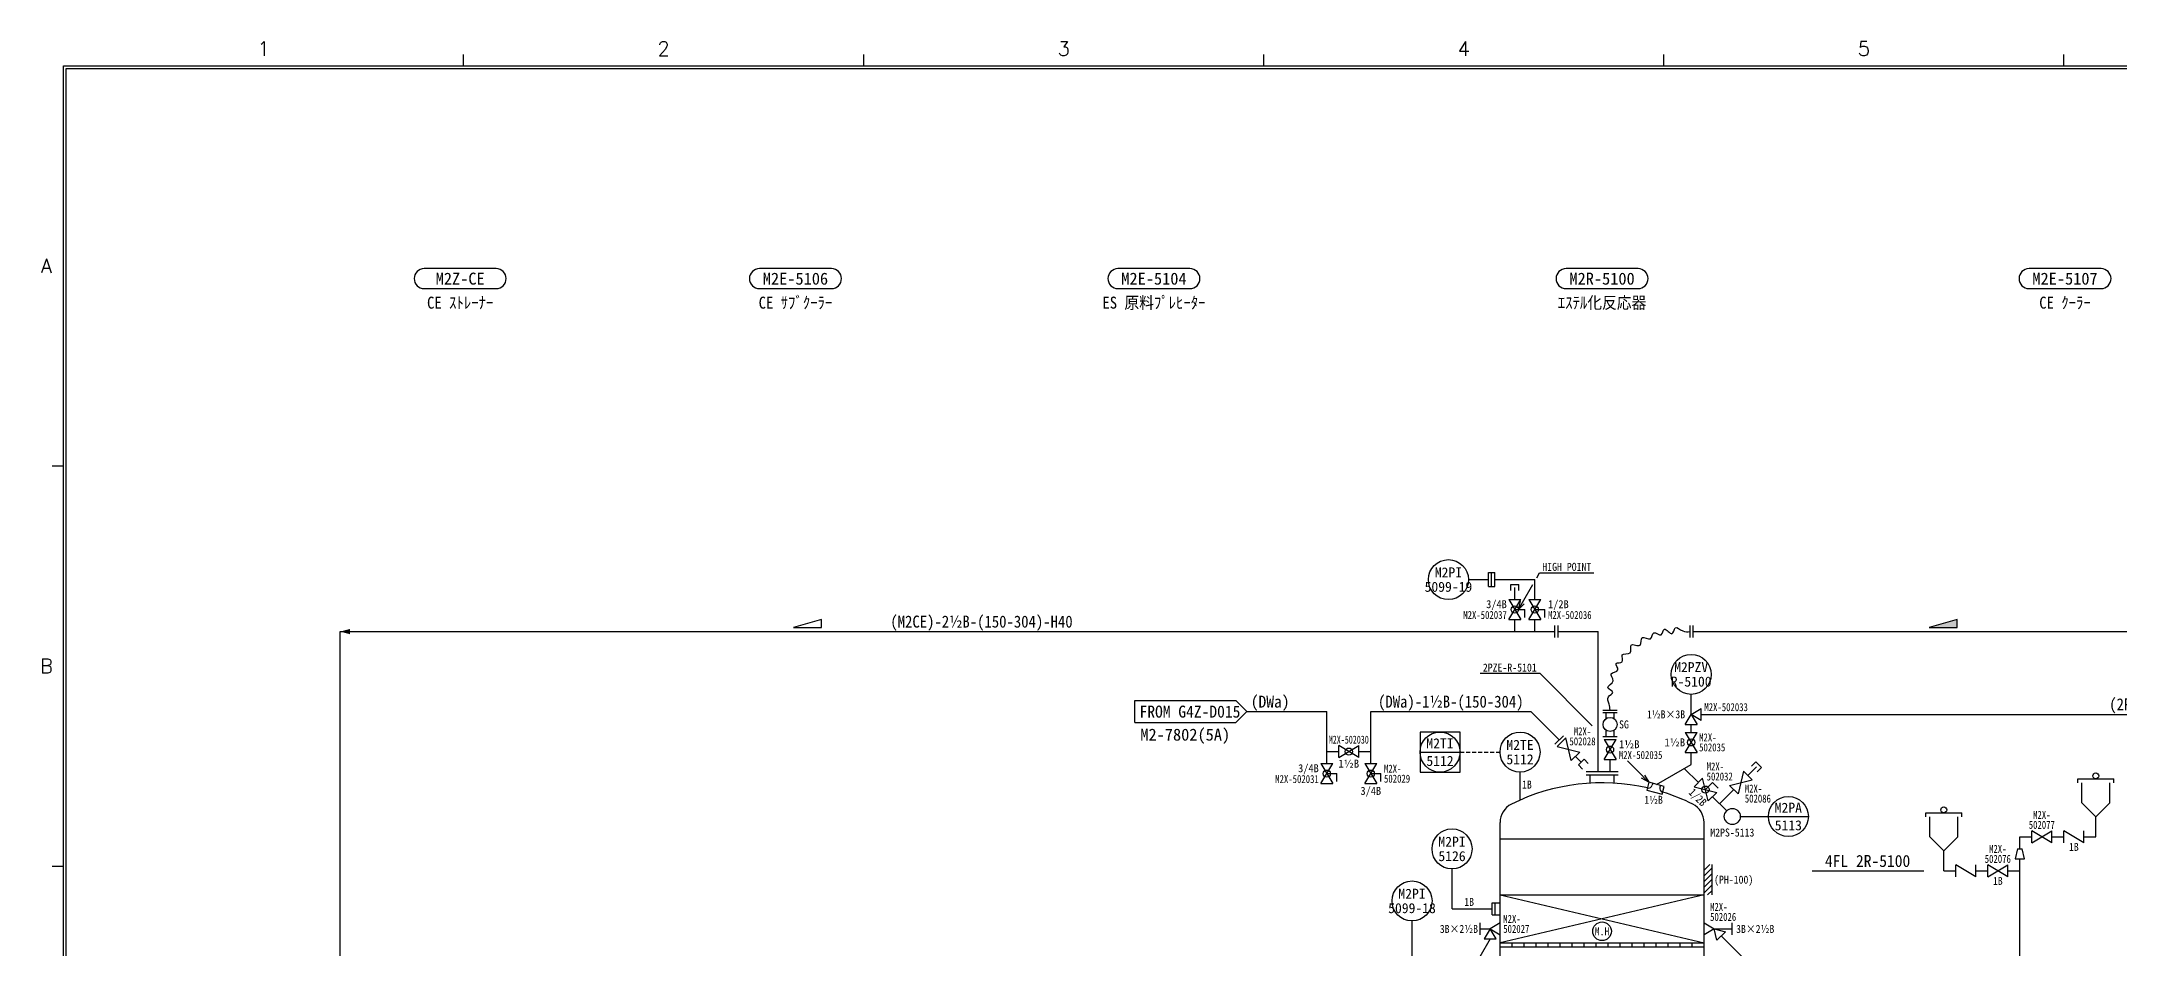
# Model space of a CAD drawing. Extents: x -5 to 813, y -6 to 574.
# Drawn here: x -5 to 514, y 347 to 574 of the extents above; entities that cross this region are included whole.
import ezdxf
from ezdxf.enums import TextEntityAlignment as Align

# ---------------------------------------------------------------- set-up
doc = ezdxf.new("R2010")
doc.units = 0
doc.header["$LTSCALE"] = 8
doc.linetypes.add('HIDDEN2', pattern=[0.1875, 0.125, -0.0625])
doc.layers.get('0').update_dxf_attribs({"linetype": 'CONTINUOUS'})
for name, color, linetype in [('1', 7, 'CONTINUOUS'), ('10', 7, 'CONTINUOUS'), ('2', 7, 'CONTINUOUS'), ('4', 7, 'CONTINUOUS'), ('5', 7, 'CONTINUOUS'), ('6', 2, 'CONTINUOUS'), ('7', 7, 'CONTINUOUS'), ('FRAME', 2, 'CONTINUOUS'), ('FRAME @ 1', 2, 'CONTINUOUS')]:
    doc.layers.add(name, color=color, linetype=linetype)
doc.styles.add('SMP-SET', font='SIMPLEX.shx', dxfattribs={"bigfont": 'extfont.shx'})
doc.styles.get("Standard").update_dxf_attribs({"font": '', "width": 0.9})
doc.styles.get('Standard').set_extended_font_data('MS Gothic')

# ---------------------------------------------------------------- blocks, each defined once
blk = doc.blocks.new('_Open30')
at = {"color": 0, "linetype": 'ByBlock', "lineweight": -2}
for p, q in [((-1, 0.27), (0, 0)), ((0, 0), (-1, -0.27)), ((0, 0), (-1, 0))]:
    blk.add_line(p, q, dxfattribs=at)
blk = doc.blocks.new('計測設備一般_現場')
at = {"layer": '2'}
blk.add_circle((625.98, 353.21), 5, dxfattribs=at)
for tag, p in [('TAG2', (625.98, 355.01)), ('TAG1', (625.98, 351.41))]:
    blk.add_attdef(tag, text='', height=2.5, dxfattribs=at).set_placement(p, align=Align.MIDDLE_CENTER)
blk = doc.blocks.new('計測設備一般_計器室')
at = {"layer": '2'}
blk.add_line((520.83, 176.5), (530.83, 176.5), dxfattribs=at)
blk.add_circle((525.83, 176.5), 5, dxfattribs=at)
for tag, p in [('TAG4', (525.83, 178.7)), ('TAG3', (525.83, 174.3))]:
    blk.add_attdef(tag, text='', height=2.5, dxfattribs=at).set_placement(p, align=Align.MIDDLE_CENTER)
blk = doc.blocks.new('CRT_計器室')
at = {"layer": '4'}
blk.add_line((520.83, 146.5), (530.83, 146.5), dxfattribs=at)
blk.add_lwpolyline([(520.83, 141.5), (530.83, 141.5), (530.83, 151.5), (520.83, 151.5)], close=True, dxfattribs=at)
blk.add_circle((525.83, 146.5), 5, dxfattribs=at)
for tag, p in [('TAG16', (525.83, 148.7)), ('TAG15', (525.83, 144.3))]:
    blk.add_attdef(tag, text='', height=2.5, dxfattribs=at).set_placement(p, align=Align.MIDDLE_CENTER)
blk = doc.blocks.new('機器番号')
at = {"layer": '1'}
blk.add_lwpolyline([(513.51, 189.04), (531.51, 189.04, 1), (531.51, 194.04), (513.51, 194.04, 1)], format="xyb", close=True, dxfattribs=at)
blk.add_attdef('EP-NO.', text='', height=3, dxfattribs=at).set_placement((522.51, 191.54), align=Align.MIDDLE_CENTER)
blk = doc.blocks.new('FRAME')
at = {"layer": 'FRAME', "color": 2}
for p, q in [((0, 568), (807.98, 568)), ((0, 0), (0, 568)), ((0.71, 567.29), (807.27, 567.29)), ((0.71, 0.71), (0.71, 567.29))]:
    blk.add_line(p, q, dxfattribs=at)
at = {"layer": 'FRAME', "color": 4}
for p, q in [((100, 568), (100, 570.84)), ((200, 568), (200, 570.84)), ((300, 568), (300, 570.84)), ((400, 568), (400, 570.84)), ((500, 568), (500, 570.84)), ((-2.84, 468), (0, 468)), ((-2.84, 368), (0, 368))]:
    blk.add_line(p, q, dxfattribs=at)
at = {"layer": 'FRAME', "color": 4, "style": 'SMP-SET'}
for s, p in [('1', (50, 572.26)), ('2', (150, 572.26)), ('3', (250, 572.26)), ('4', (350, 572.26)), ('5', (450, 572.26)), ('A', (-4.26, 518)), ('B', (-4.26, 418))]:
    blk.add_text(s, height=3.55, dxfattribs=at).set_placement(p, align=Align.MIDDLE_CENTER)

msp = doc.modelspace()

# ---------------------------------------------------------------- hatches: boundary and pattern name
at = {"layer": '1'}
h = msp.add_hatch(dxfattribs=at)
h.set_pattern_fill('ANSI31', color=256, scale=8, style=0)
h.set_pattern_definition([(45, (3.0578, -45.6665), (-0.7071068, 0.7071068), [])])
h.paths.add_polyline_path([(412.05, 368.41), (410.05, 368.41), (410.05, 360.79), (412.05, 360.79)])
at = {"layer": '6'}
msp.add_hatch(color=7, dxfattribs=at).paths.add_polyline_path([(466.27, 427.59), (473.27, 429.59), (473.27, 427.59)])

# ---------------------------------------------------------------- linework, layer by layer
at = {"layer": '1'}
for p, q in [((380.55, 391.59), (388.55, 391.59)), ((380.55, 390.79), (388.55, 390.79)), ((381.55, 388.7), (381.55, 390.79)), ((387.55, 388.7), (387.55, 390.79)), ((397.2, 388.66), (397.08, 388.23)), ((399.13, 388.15), (399.01, 387.7)), ((359.05, 270.79), (359.05, 378.9)), ((359.05, 374.79), (410.05, 374.79)), ((410.05, 270.79), (410.05, 378.9)), ((412.05, 360.79), (412.05, 368.41)), ((437.04, 366.79), (464.96, 366.79)), ((357.05, 355.79), (357.05, 358.79)), ((357.05, 358.79), (359.05, 358.79)), ((357.85, 355.79), (357.85, 358.79)), ((359.05, 360.79), (410.05, 360.79)), ((410.05, 360.79), (359.05, 348.79)), ((359.05, 360.79), (410.05, 348.79)), ((357.05, 355.79), (359.05, 355.79)), ((359.05, 348.79), (410.05, 348.79)), ((362.05, 347.79), (362.05, 348.79)), ((365.05, 347.79), (365.05, 348.79)), ((368.05, 347.79), (368.05, 348.79)), ((371.05, 347.79), (371.05, 348.79)), ((374.05, 347.79), (374.05, 348.79)), ((377.05, 347.79), (377.05, 348.79)), ((380.05, 347.79), (380.05, 348.79)), ((383.05, 347.79), (383.05, 348.79)), ((386.05, 347.79), (386.05, 348.79)), ((389.05, 347.79), (389.05, 348.79)), ((392.05, 347.79), (392.05, 348.79)), ((395.05, 347.79), (395.05, 348.79)), ((398.05, 347.79), (398.05, 348.79)), ((401.05, 347.79), (401.05, 348.79)), ((404.05, 347.79), (404.05, 348.79)), ((407.05, 347.79), (407.05, 348.79)), ((359.05, 347.79), (410.05, 347.79))]:
    msp.add_line(p, q, dxfattribs=at)
for points in [[(382.09, 403.06), (369.06, 416.1), (354.11, 416.1)], [(394.82, 390.34), (390.87, 394.28)]]:
    msp.add_lwpolyline(points, dxfattribs=at)
msp.add_lwpolyline([(395.71, 386.99), (399.58, 385.96), (400.09, 387.89), (396.23, 388.92)], close=True, dxfattribs=at)
msp.add_circle((384.55, 351.7), 2.33, dxfattribs=at)
for centre, radius, start, end in [((384.55, 337.79), 51, 77.1497, 116.3878), ((396.11, 388.48), 1, 257.1497, 345), ((399.98, 387.44), 1, 165, 252.7412), ((384.55, 337.79), 51, 63.6122, 72.7412), ((364.15, 378.9), 5.1, 116.3878, 180), ((404.95, 378.9), 5.1, 0, 63.6122)]:
    msp.add_arc(centre, radius, start, end, dxfattribs=at)
at = {"layer": '2'}
for p, q in [((351.15, 439.59), (356.15, 439.59)), ((406.82, 405.91), (406.82, 410.91)), ((364.05, 384.48), (364.05, 391.48)), ((419.11, 380.38), (426.11, 380.38)), ((347.05, 357.29), (347.05, 367.29)), ((337.05, 344.29), (337.05, 354.29)), ((347.05, 357.29), (357.05, 357.29))]:
    msp.add_line(p, q, dxfattribs=at)
msp.add_circle((417.11, 380.38), 2, dxfattribs=at)
at = {"layer": '4', "linetype": 'HIDDEN2'}
msp.add_line((349.05, 396.48), (359.05, 396.48), dxfattribs=at)
at = {"layer": '5'}
for p, q in [((267.75, 409.34), (293, 409.34)), ((267.75, 403.84), (267.75, 409.34)), ((293, 409.34), (295.75, 406.59)), ((295.75, 406.59), (293, 403.84)), ((295.75, 406.59), (315.75, 406.59)), ((315.75, 393.59), (315.75, 406.59)), ((326.75, 406.59), (366.75, 406.59)), ((326.75, 393.59), (326.75, 406.59)), ((373.83, 399.51), (366.75, 406.59)), ((267.75, 403.84), (293, 403.84)), ((374.89, 400.57), (372.77, 398.45)), ((375.46, 400), (373.33, 397.88)), ((376.87, 394.34), (375.46, 400)), ((315.75, 396.59), (318.75, 396.59)), ((318.75, 395.09), (318.75, 398.09)), ((318.75, 395.09), (323.75, 398.09)), ((323.75, 395.09), (318.75, 398.09)), ((323.75, 395.09), (323.75, 398.09)), ((323.75, 396.59), (326.75, 396.59)), ((373.33, 397.88), (378.99, 396.47)), ((378.99, 396.47), (376.87, 394.34)), ((377.93, 395.4), (379.34, 393.99)), ((314.25, 393.59), (317.25, 393.59)), ((314.25, 393.59), (317.25, 388.59)), ((314.25, 388.59), (317.25, 393.59)), ((315.75, 391.09), (318.25, 391.09)), ((318.25, 389.09), (318.25, 391.09)), ((325.25, 393.59), (328.25, 393.59)), ((325.25, 393.59), (328.25, 388.59)), ((325.25, 388.59), (328.25, 393.59)), ((326.75, 391.09), (329.25, 391.09)), ((329.25, 389.09), (329.25, 391.09)), ((380.05, 394.7), (378.64, 393.28)), ((379.7, 392.22), (378.64, 393.28)), ((381.11, 393.64), (380.05, 394.7)), ((314.25, 388.59), (317.25, 388.59)), ((325.25, 388.59), (328.25, 388.59))]:
    msp.add_line(p, q, dxfattribs=at)
for centre in [(321.25, 396.59), (315.75, 391.09), (326.75, 391.09)]:
    msp.add_circle(centre, 0.9, dxfattribs=at)
at = {"layer": '6', "color": 7}
for p, q in [((356.15, 437.84), (356.15, 441.34)), ((356.15, 441.34), (357.75, 441.34)), ((356.15, 437.84), (357.75, 437.84)), ((356.95, 437.84), (356.95, 441.34)), ((357.75, 437.84), (357.75, 441.34)), ((361.75, 438.39), (363.75, 438.39)), ((361.75, 436.89), (361.75, 438.39)), ((363.75, 436.89), (363.75, 438.39)), ((361.25, 434.59), (364.25, 434.59)), ((361.25, 434.59), (364.25, 429.59)), ((361.25, 429.59), (364.25, 434.59)), ((362.75, 432.09), (365.25, 432.09)), ((365.25, 430.09), (365.25, 432.09)), ((366.25, 434.59), (369.25, 434.59)), ((366.25, 434.59), (369.25, 429.59)), ((366.25, 429.59), (369.25, 434.59)), ((367.75, 432.09), (370.25, 432.09)), ((370.25, 430.09), (370.25, 432.09)), ((189.45, 429.59), (182.45, 427.59)), ((182.45, 427.59), (189.45, 427.59)), ((189.45, 427.59), (189.45, 429.59)), ((361.25, 429.59), (364.25, 429.59)), ((366.25, 429.59), (369.25, 429.59)), ((372.75, 425.09), (372.75, 428.09)), ((373.55, 425.09), (373.55, 428.09)), ((406.55, 425.09), (406.55, 428.09)), ((407.35, 425.09), (407.35, 428.09)), ((473.27, 429.59), (466.27, 427.59)), ((466.27, 427.59), (473.27, 427.59)), ((473.27, 427.59), (473.27, 429.59)), ((384.75, 406.99), (388.35, 406.99)), ((384.75, 406.39), (388.35, 406.39)), ((385.55, 404.82), (385.55, 406.39)), ((387.55, 404.82), (387.55, 406.39)), ((405.32, 403.41), (406.82, 405.91)), ((406.82, 405.91), (409.32, 407.41)), ((409.32, 404.41), (406.82, 405.91)), ((406.82, 405.91), (408.32, 403.41)), ((409.32, 404.41), (409.32, 407.41)), ((384.75, 400.39), (388.35, 400.39)), ((385.55, 400.39), (385.55, 401.95)), ((387.55, 400.39), (387.55, 401.95)), ((405.32, 403.41), (408.32, 403.41)), ((405.32, 401.41), (408.32, 401.41)), ((405.32, 401.41), (408.32, 396.41)), ((405.32, 396.41), (408.32, 401.41)), ((385.05, 399.59), (388.05, 399.59)), ((385.05, 399.59), (388.05, 394.59)), ((385.05, 394.59), (388.05, 399.59)), ((405.32, 396.41), (408.32, 396.41)), ((385.05, 394.59), (388.05, 394.59)), ((409.69, 389.93), (407.57, 387.81)), ((411.1, 384.27), (409.69, 389.93)), ((416.4, 388.16), (422.06, 389.58)), ((419.94, 391.7), (418.53, 386.04)), ((422.06, 389.58), (419.94, 391.7)), ((421.92, 392.97), (422.98, 394.03)), ((424.4, 392.62), (422.98, 394.03)), ((423.33, 391.56), (424.4, 392.62)), ((503.46, 389.79), (512.46, 389.79)), ((503.46, 388.79), (503.46, 389.79)), ((512.46, 388.79), (512.46, 389.79)), ((407.57, 387.81), (413.22, 386.39)), ((407.57, 387.81), (413.22, 386.39)), ((410.39, 387.1), (412.16, 388.87)), ((410.39, 387.1), (412.16, 388.87)), ((413.22, 386.39), (411.1, 384.27)), ((413.22, 386.39), (411.1, 384.27)), ((412.16, 388.87), (413.58, 387.46)), ((412.16, 388.87), (413.58, 387.46)), ((418.53, 386.04), (416.4, 388.16)), ((504.46, 383.79), (504.46, 388.79)), ((511.46, 383.79), (511.46, 388.79)), ((465.46, 381.29), (474.46, 381.29)), ((465.46, 380.29), (465.46, 381.29)), ((466.46, 375.29), (466.46, 380.29)), ((473.46, 375.29), (473.46, 380.29)), ((474.46, 380.29), (474.46, 381.29)), ((504.46, 383.79), (507.96, 380.29)), ((511.46, 383.79), (507.96, 380.29)), ((466.46, 375.29), (469.96, 371.79)), ((473.46, 375.29), (469.96, 371.79)), ((491.96, 373.79), (491.96, 376.79)), ((491.96, 373.79), (496.96, 376.79)), ((496.96, 373.79), (491.96, 376.79)), ((496.96, 373.79), (496.96, 376.79)), ((499.96, 373.79), (499.96, 376.79)), ((504.96, 373.79), (499.96, 376.79)), ((504.96, 373.79), (504.96, 376.79)), ((488.36, 372.29), (487.81, 369.79)), ((487.81, 369.79), (490.11, 369.79)), ((488.36, 372.29), (489.56, 372.29)), ((490.11, 369.79), (489.56, 372.29)), ((472.96, 365.29), (472.96, 368.29)), ((477.96, 365.29), (472.96, 368.29)), ((477.96, 365.29), (477.96, 368.29)), ((480.96, 365.29), (480.96, 368.29)), ((480.96, 365.29), (485.96, 368.29)), ((485.96, 365.29), (480.96, 368.29)), ((485.96, 365.29), (485.96, 368.29)), ((354.05, 350.79), (354.05, 353.79)), ((359.05, 353.79), (356.55, 352.29)), ((359.05, 350.79), (359.05, 353.79)), ((410.05, 350.79), (410.05, 353.79)), ((410.05, 353.79), (412.55, 352.29)), ((417.05, 350.79), (417.05, 353.79)), ((356.55, 352.29), (355.05, 349.79)), ((355.05, 349.79), (358.05, 349.79)), ((358.05, 349.79), (356.55, 352.29)), ((356.55, 352.29), (359.05, 350.79)), ((412.55, 352.29), (410.05, 350.79)), ((412.55, 352.29), (415.38, 351.58)), ((413.26, 349.46), (412.55, 352.29)), ((415.38, 351.58), (413.26, 349.46))]:
    msp.add_line(p, q, dxfattribs=at)
at = {"layer": '6'}
for p, q in [((357.75, 439.59), (367.75, 439.59)), ((362.75, 434.59), (362.75, 437.59)), ((367.75, 434.59), (367.75, 439.59)), ((69.15, 426.59), (372.75, 426.59)), ((69.15, 204.79), (69.15, 426.59)), ((362.75, 426.59), (362.75, 429.59)), ((367.75, 426.59), (367.75, 429.59)), ((373.55, 426.59), (383.55, 426.59)), ((383.55, 391.59), (383.55, 426.59)), ((407.35, 426.59), (673.56, 426.59)), ((409.32, 405.91), (673.56, 405.91)), ((406.82, 401.41), (406.82, 403.41)), ((406.82, 393.41), (406.82, 396.41)), ((386.55, 391.59), (386.55, 394.59)), ((398.16, 388.41), (406.82, 393.41)), ((405.09, 392.41), (408.63, 388.87)), ((423.12, 392.76), (421, 390.64)), ((412.16, 385.33), (415.7, 381.8)), ((417.47, 387.1), (413.93, 383.57)), ((507.96, 375.29), (507.96, 380.29)), ((488.96, 372.29), (488.96, 375.29)), ((488.96, 375.29), (491.96, 375.29)), ((496.96, 375.29), (499.96, 375.29)), ((504.96, 375.29), (507.96, 375.29)), ((469.96, 366.79), (469.96, 371.79)), ((488.96, 226.79), (488.96, 369.79)), ((469.96, 366.79), (472.96, 366.79)), ((477.96, 366.79), (480.96, 366.79)), ((485.96, 366.79), (488.96, 366.79)), ((356.55, 349.79), (344.05, 328.13)), ((354.05, 352.29), (356.55, 352.29)), ((412.55, 352.29), (417.05, 352.29)), ((414.32, 350.52), (425.05, 339.79))]:
    msp.add_line(p, q, dxfattribs=at)
at = {"layer": '6', "color": 7}
for centre, radius in [((362.75, 432.09), 0.9), ((367.75, 432.09), 0.9), ((386.55, 403.39), 1.75), ((386.55, 397.09), 0.9), ((406.82, 398.91), 0.9), ((507.96, 390.54), 0.75), ((410.39, 387.1), 0.9), ((410.39, 387.1), 0.9), ((469.96, 382.04), 0.75)]:
    msp.add_circle(centre, radius, dxfattribs=at)
msp.add_spline([(386.55, 406.99), (386.29, 408.47), (386.13, 410.3), (387.22, 411.38), (386.03, 412.57), (387.31, 414.3), (386.84, 416.04), (388.51, 417), (388.08, 418.63), (389.58, 419.03), (389.58, 420.76), (391.58, 421.29), (391.83, 423.23), (394.08, 423.23), (394.58, 425.08), (396.65, 424.8), (397.52, 426.3), (399.35, 425.81), (400.14, 427.17), (402.03, 426.07), (402.86, 427.5), (404.7, 426.76), (406.55, 426.59)], degree=3, dxfattribs=at)
msp.add_solid([(71.65, 425.92), (69.15, 426.59), (71.65, 427.26)], dxfattribs=at)
at = {"layer": '7'}
for points in [[(364.65, 433.82), (367.25, 438.32)], [(368.25, 440.05), (368.95, 441.27), (382.53, 441.27)]]:
    msp.add_lwpolyline(points, dxfattribs=at)

# ---------------------------------------------------------------- block references
at = {"layer": '1'}
for p, values in [((-423.36, 323.25), {'EP-NO.': 'M2Z-CE'}), ((-339.56, 323.25), {'EP-NO.': 'M2E-5106'}), ((-249.96, 323.25), {'EP-NO.': 'M2E-5104'}), ((-137.96, 323.25), {'EP-NO.': 'M2R-5100'}), ((-22.25, 323.25), {'EP-NO.': 'M2E-5107'})]:
    msp.add_blockref('機器番号', p, dxfattribs=at).add_auto_attribs(values)
at = {"layer": '1', "xscale": 2.000000000000006, "yscale": 2.000000000000006, "zscale": 2.000000000000006, "rotation": 314.9999999999997}
msp.add_blockref('_Open30', (396.23, 388.92), dxfattribs=at)
at = {"layer": '2'}
for name, p, values in [('計測設備一般_現場', (-279.83, 86.37), {'TAG2': 'M2PI', 'TAG1': '5099-19'}), ('計測設備一般_現場', (-219.16, 62.69), {'TAG2': 'M2PZV', 'TAG1': 'R-5100'}), ('計測設備一般_現場', (-261.93, 43.27), {'TAG2': 'M2TE', 'TAG1': '5112'}), ('計測設備一般_計器室', (-94.72, 203.88), {'TAG4': 'M2PA', 'TAG3': '5113'}), ('計測設備一般_現場', (-278.93, 19.07), {'TAG2': 'M2PI', 'TAG1': '5126'}), ('計測設備一般_現場', (-288.93, 6.07), {'TAG2': 'M2PI', 'TAG1': '5099-18'})]:
    msp.add_blockref(name, p, dxfattribs=at).add_auto_attribs(values)
at = {"layer": '4'}
msp.add_blockref('CRT_計器室', (-181.78, 249.98), dxfattribs=at).add_auto_attribs({'TAG16': 'M2TI', 'TAG15': '5112'})
at = {"layer": '7', "xscale": 2, "yscale": 2, "zscale": 2, "rotation": 240}
msp.add_blockref('_Open30', (363.65, 432.09), dxfattribs=at)
at = {"layer": 'FRAME @ 1'}
msp.add_blockref('FRAME', (0, 0), dxfattribs=at)

# ---------------------------------------------------------------- texts
at = {"layer": '1'}
for s, height, width, p in [('CE ｽﾄﾚｰﾅｰ', 3, 0.9, (99.15, 508.79)), ('CE ｻﾌﾞｸｰﾗｰ', 3, 0.9, (182.95, 508.79)), ('ES 原料ﾌﾟﾚﾋｰﾀｰ', 3, 0.9, (272.55, 508.79)), ('ｴｽﾃﾙ化反応器', 3, 0.9, (384.55, 508.79)), ('CE ｸｰﾗｰ', 3, 0.9, (500.26, 508.79)), ('2PZE-R-5101', 2, 0.9, (361.49, 417.6)), ('4FL 2R-5100', 3, 0.95, (450.92, 369.27)), ('M.H', 2, 0.9, (384.55, 351.7))]:
    msp.add_text(s, height=height, dxfattribs=dict(at, width=width)).set_placement(p, align=Align.MIDDLE_CENTER)
at = {"layer": '1', "width": 0.9}
for s, p in [('1½B', (395.1, 384.55)), ('(PH-100)', (412.55, 364.6))]:
    msp.add_text(s, height=2, dxfattribs=at).set_placement(p, align=Align.MIDDLE_LEFT)
at = {"layer": '10', "width": 0.8}
for s, p in [('M2X-502037', (360.75, 430.74)), ('M2X-502031', (313.75, 389.74))]:
    msp.add_text(s, height=2, dxfattribs=at).set_placement(p, align=Align.MIDDLE_RIGHT)
for s, p in [('M2X-502036', (371.05, 430.74)), ('M2X-502033', (410.12, 407.71)), ('M2X-', (408.82, 400.16)), ('M2X-502035', (388.75, 395.74)), ('502035', (408.82, 397.66)), ('502029', (330.05, 389.84)), ('M2X-', (330.05, 392.34)), ('502032', (410.69, 390.38)), ('M2X-', (410.69, 392.88)), ('502086', (420.23, 384.87)), ('M2X-', (420.23, 387.37)), ('M2X-', (411.55, 357.79)), ('502027', (359.85, 352.29)), ('M2X-', (359.85, 354.79)), ('502026', (411.55, 355.29))]:
    msp.add_text(s, height=2, dxfattribs=at).set_placement(p, align=Align.MIDDLE_LEFT)
at = {"layer": '10'}
for s, width, p in [('M2X-502030', 0.7, (321.25, 399.59)), ('502028', 0.8, (379.66, 399.17)), ('M2X-', 0.8, (379.66, 401.67)), ('502077', 0.8, (494.46, 378.29)), ('M2X-', 0.8, (494.46, 380.79)), ('502076', 0.8, (483.46, 369.79)), ('M2X-', 0.8, (483.46, 372.29))]:
    msp.add_text(s, height=2, dxfattribs=dict(at, width=width)).set_placement(p, align=Align.MIDDLE_CENTER)
at = {"layer": '2', "width": 0.9}
for p in [(364.55, 388.36), (350.1, 359.04)]:
    msp.add_text('1B', height=2, dxfattribs=at).set_placement(p, align=Align.MIDDLE_LEFT)
msp.add_text('M2PS-5113', height=2, dxfattribs=at).set_placement((417.11, 376.38), align=Align.MIDDLE_CENTER)
at = {"layer": '5', "width": 0.95}
for s, p in [('(DWa)', (296.75, 409.09)), ('FROM G4Z-D015', (268.95, 406.59))]:
    msp.add_text(s, height=3, dxfattribs=at).set_placement(p, align=Align.MIDDLE_LEFT)
at = {"layer": '5', "width": 0.9}
msp.add_text('(DWa)-1½B-(150-304)', height=3, dxfattribs=at).set_placement((346.75, 409.09), align=Align.MIDDLE_CENTER)
at = {"layer": '5'}
msp.add_text('M2-7802(5A)', height=3, dxfattribs=at).set_placement((280.37, 400.84), align=Align.MIDDLE_CENTER)
at = {"layer": '6', "color": 7, "width": 0.9}
msp.add_text('SG', height=2, dxfattribs=at).set_placement((388.8, 403.39), align=Align.MIDDLE_LEFT)
at = {"layer": '7'}
for s, height, width, p in [('HIGH POINT', 2, 0.9, (375.74, 442.77)), ('(M2CE)-2½B-(150-304)-H40', 3, 0.9, (229.45, 429.09)), ('(2R-5100 Em-25023)-2½B-(150-304)', 3, 0.9, (541.44, 408.41)), ('3/4B', 2, 0.95, (326.75, 386.79)), ('1B', 2, 0.9, (502.46, 372.79)), ('1B', 2, 0.9, (483.46, 364.29))]:
    msp.add_text(s, height=height, dxfattribs=dict(at, width=width)).set_placement(p, align=Align.MIDDLE_CENTER)
for s, width, p in [('3/4B', 0.95, (360.75, 433.44)), ('1½B×3B', 0.9, (405.32, 405.91)), ('3/4B', 0.95, (313.75, 392.44)), ('3B×2½B', 0.9, (353.55, 352.29))]:
    msp.add_text(s, height=2, dxfattribs=dict(at, width=width)).set_placement(p, align=Align.MIDDLE_RIGHT)
for s, width, p in [('1/2B', 0.95, (371.05, 433.44)), ('3B×2½B', 0.9, (418.05, 352.28))]:
    msp.add_text(s, height=2, dxfattribs=dict(at, width=width)).set_placement(p, align=Align.MIDDLE_LEFT)
msp.add_text('1½B', height=2, dxfattribs=at).set_placement((405.32, 398.91), align=Align.MIDDLE_RIGHT)
msp.add_text('1%%189B', height=2, dxfattribs=at).set_placement((388.75, 398.44), align=Align.MIDDLE_LEFT)
msp.add_text('1%%189B', height=2, dxfattribs=at).set_placement((321.25, 393.59), align=Align.MIDDLE_CENTER)
at = {"layer": '7', "width": 0.9}
msp.add_text('1/2B', height=2, rotation=315, dxfattribs=at).set_placement((408.49, 385.19), align=Align.MIDDLE_CENTER)

doc.saveas('drawing.dxf')
